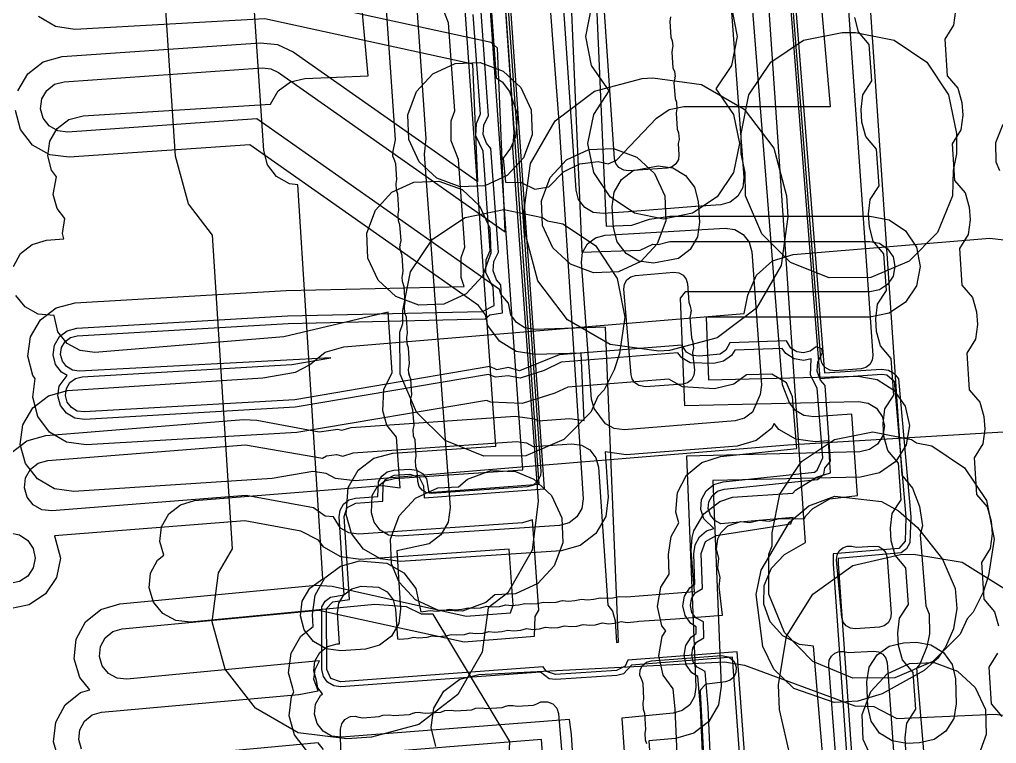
# Model space of a CAD drawing. Header units: metres. Extents: x -3943 to -3664, y 4962 to 6622.
# Drawn here: x -3878.78 to -3840.07, y 5763.66 to 5792.33 of the extents above; entities that cross this region are included whole.
import ezdxf

# ---------------------------------------------------------------- set-up
doc = ezdxf.new("R2010")
doc.units = ezdxf.units.M
doc.layers.add('AI_GREENING_EXCLUSIONS', color=1, linetype='Continuous')
doc.layers.add('AI_GREENING_LAWN', color=82, linetype='Continuous')

msp = doc.modelspace()

# ---------------------------------------------------------------- linework, layer by layer
at = {"layer": 'AI_GREENING_EXCLUSIONS'}
for points in [[(-3849.235, 5842.871), (-3846.144, 5807.704), (-3845.935, 5806.691), (-3846.021, 5806.337), (-3845.779, 5803.551), (-3845.634, 5803.218), (-3845.618, 5802.438), (-3845.699, 5801.985), (-3843.813, 5774.29), (-3843.4, 5773.772), (-3843.12, 5773.047), (-3843.002, 5772.276), (-3843.09, 5771.922), (-3842.871, 5769.113), (-3842.73, 5768.778), (-3842.726, 5767.998), (-3842.824, 5767.489), (-3843.098, 5766.797), (-3843.233, 5766.635), (-3840.218, 5730.874)], [(-3849.235, 5842.871), (-3846.144, 5807.704), (-3845.935, 5806.691), (-3846.021, 5806.337), (-3845.779, 5803.551), (-3845.634, 5803.218), (-3845.618, 5802.438), (-3845.699, 5801.985), (-3843.813, 5774.29), (-3843.4, 5773.772), (-3843.12, 5773.047), (-3843.002, 5772.276), (-3843.09, 5771.922), (-3842.871, 5769.113), (-3842.73, 5768.778), (-3842.726, 5767.998), (-3842.824, 5767.489), (-3843.098, 5766.797), (-3843.233, 5766.635), (-3840.218, 5730.874)], [(-3844.178, 5730.23), (-3847.321, 5767.518), (-3847.876, 5767.585), (-3848.538, 5767.924), (-3849.031, 5768.481), (-3849.286, 5769.179), (-3849.269, 5769.922), (-3848.981, 5770.608), (-3848.462, 5771.141), (-3847.64, 5771.614), (-3849.711, 5802.017), (-3849.852, 5802.856), (-3849.786, 5803.124), (-3849.888, 5804.614), (-3850.008, 5805.988), (-3850.152, 5806.313), (-3850.127, 5807.341), (-3853.202, 5842.323)], [(-3844.178, 5730.23), (-3847.321, 5767.518), (-3847.876, 5767.585), (-3848.538, 5767.924), (-3849.031, 5768.481), (-3849.286, 5769.179), (-3849.269, 5769.922), (-3848.981, 5770.608), (-3848.462, 5771.141), (-3847.64, 5771.614), (-3849.711, 5802.017), (-3849.852, 5802.856), (-3849.786, 5803.124), (-3849.888, 5804.614), (-3850.008, 5805.988), (-3850.152, 5806.313), (-3850.127, 5807.341), (-3853.202, 5842.323)], [(-3849.516, 5809.136), (-3847.066, 5778.121), (-3844.606, 5778.281), (-3844.414, 5778.256), (-3844.127, 5778.007), (-3843.664, 5772.618), (-3843.686, 5771.671), (-3843.938, 5771.384), (-3846.534, 5771.169), (-3846.541, 5770.78), (-3844.191, 5737.347)], [(-3849.316, 5809.152), (-3846.882, 5778.333), (-3844.619, 5778.48), (-3844.351, 5778.445), (-3844.116, 5778.311), (-3843.949, 5778.098), (-3843.464, 5772.634), (-3843.497, 5771.606), (-3843.633, 5771.37), (-3843.849, 5771.205), (-3846.337, 5770.982), (-3846.341, 5770.787), (-3843.992, 5737.361)], [(-3855.711, 5744.584), (-3856.901, 5764.02), (-3856.988, 5764.608), (-3866.023, 5763.903), (-3866.41, 5763.95), (-3866.75, 5764.142), (-3866.99, 5764.449), (-3867.095, 5764.825), (-3867.048, 5765.212), (-3866.856, 5765.552), (-3866.769, 5765.621), (-3866.953, 5765.856), (-3867.008, 5766.147), (-3867.014, 5766.155), (-3867.118, 5766.531), (-3867.07, 5766.919), (-3866.877, 5767.258), (-3866.569, 5767.498), (-3866.193, 5767.601), (-3866.126, 5767.601), (-3866.094, 5767.608), (-3866.172, 5768.828), (-3866.12, 5769.214), (-3865.925, 5769.552), (-3865.615, 5769.789), (-3865.237, 5769.889), (-3864.551, 5769.856), (-3864.214, 5769.661), (-3863.977, 5769.351), (-3863.877, 5768.974), (-3863.802, 5767.797), (-3863.72, 5767.787), (-3863.373, 5767.813), (-3863.172, 5767.868), (-3862.967, 5767.843), (-3862.631, 5767.868), (-3862.424, 5767.925), (-3862.213, 5767.899), (-3861.889, 5767.923), (-3861.676, 5767.981), (-3861.459, 5767.955), (-3861.147, 5767.978), (-3860.928, 5768.038), (-3860.705, 5768.01), (-3860.405, 5768.033), (-3860.181, 5768.094), (-3859.952, 5768.066), (-3859.663, 5768.088), (-3859.433, 5768.151), (-3859.198, 5768.122), (-3858.92, 5768.143), (-3858.685, 5768.207), (-3858.444, 5768.178), (-3858.178, 5768.197), (-3857.937, 5768.263), (-3857.69, 5768.234), (-3857.436, 5768.252), (-3857.189, 5768.32), (-3856.937, 5768.289), (-3856.694, 5768.307), (-3856.441, 5768.376), (-3856.183, 5768.345), (-3855.952, 5768.362), (-3855.693, 5768.433), (-3855.429, 5768.401), (-3855.209, 5768.417), (-3854.945, 5768.489), (-3854.707, 5768.454), (-3854.308, 5768.484), (-3854.237, 5768.504), (-3852.785, 5768.596), (-3850.918, 5768.735), (-3851.061, 5769.867), (-3851.014, 5770.231), (-3851.112, 5770.615), (-3851.065, 5770.979), (-3851.162, 5771.363), (-3851.108, 5771.761), (-3850.985, 5772.005), (-3850.715, 5772.276), (-3850.199, 5772.456), (-3849.835, 5772.409), (-3849.471, 5772.507), (-3849.077, 5772.462), (-3848.723, 5772.558), (-3847.678, 5772.569), (-3847.615, 5772.678), (-3847.343, 5772.963), (-3846.665, 5773.344), (-3845.573, 5773.483), (-3845.8, 5776.7), (-3847.311, 5776.601), (-3847.698, 5776.652), (-3848.035, 5776.848), (-3848.273, 5777.157), (-3848.55, 5777.861), (-3848.61, 5778.632), (-3848.617, 5778.661), (-3850.935, 5808.053)], [(-3851.342, 5803.064), (-3850.072, 5786.07), (-3850.119, 5785.683), (-3850.311, 5785.343), (-3850.618, 5785.103), (-3850.994, 5784.998), (-3851.981, 5784.924), (-3851.991, 5784.922), (-3854.65, 5784.723), (-3854.654, 5784.723), (-3855.654, 5784.648), (-3856.043, 5784.696), (-3856.384, 5784.889), (-3856.624, 5785.199), (-3856.726, 5785.578), (-3857.879, 5802.628)], [(-3858.501, 5802.583), (-3857.412, 5788.293), (-3856.445, 5773.353), (-3856.496, 5772.967), (-3856.691, 5772.629), (-3857, 5772.392), (-3857.376, 5772.291), (-3859.762, 5772.132), (-3863.767, 5771.864), (-3864.154, 5771.915), (-3864.492, 5772.109), (-3864.73, 5772.419), (-3864.831, 5772.795), (-3864.802, 5773.482), (-3864.607, 5773.82), (-3864.607, 5773.82), (-3864.298, 5774.058), (-3863.921, 5774.159), (-3858.831, 5774.499), (-3860.704, 5801.124)], [(-3849.799, 5757.112), (-3850.526, 5767.079), (-3854.525, 5766.764), (-3854.848, 5766.42), (-3855.107, 5766.351), (-3857.527, 5766.188), (-3857.796, 5766.222), (-3858.13, 5766.481), (-3866.049, 5765.907), (-3866.329, 5765.943), (-3866.572, 5766.087), (-3866.738, 5766.315), (-3866.801, 5766.59), (-3866.804, 5769.07), (-3866.666, 5769.296), (-3866.454, 5769.454), (-3865.917, 5769.541), (-3866.114, 5772.636), (-3866.114, 5772.636), (-3866.078, 5772.905), (-3865.943, 5773.14), (-3865.729, 5773.306), (-3865.468, 5773.378), (-3864.584, 5773.446), (-3864.557, 5774.02), (-3864.42, 5774.251), (-3864.205, 5774.413), (-3863.945, 5774.482), (-3863.322, 5774.524), (-3863.051, 5774.489), (-3862.815, 5774.353), (-3862.648, 5774.137), (-3862.557, 5773.6), (-3858.19, 5773.934), (-3860.148, 5801.771)], [(-3849.599, 5757.126), (-3850.341, 5767.293), (-3854.673, 5766.953), (-3854.782, 5766.716), (-3855.121, 5766.551), (-3857.541, 5766.387), (-3857.901, 5766.508), (-3858.029, 5766.689), (-3866.064, 5766.106), (-3866.438, 5766.235), (-3866.601, 5766.594), (-3866.617, 5768.999), (-3866.367, 5769.274), (-3865.705, 5769.356), (-3865.914, 5772.649), (-3865.792, 5773.008), (-3865.792, 5773.008), (-3865.453, 5773.179), (-3864.376, 5773.261), (-3864.369, 5773.952), (-3864.271, 5774.117), (-3863.932, 5774.283), (-3863.308, 5774.324), (-3862.946, 5774.202), (-3862.776, 5773.86), (-3862.743, 5773.386), (-3857.976, 5773.749), (-3859.963, 5801.984)], [(-3857.277, 5801.195), (-3856.491, 5783.123), (-3854.182, 5783.198), (-3853.69, 5783.432), (-3853.466, 5783.418), (-3853.004, 5783.546), (-3845.09, 5783.546), (-3844.707, 5783.47), (-3844.383, 5783.253), (-3844.166, 5782.929), (-3844.09, 5782.546), (-3844.166, 5782.164), (-3844.383, 5781.839), (-3844.707, 5781.622), (-3845.09, 5781.546), (-3852.406, 5781.546), (-3852.606, 5781.294), (-3852.432, 5777.042), (-3845.535, 5777.21), (-3845.15, 5777.143), (-3844.821, 5776.934), (-3844.596, 5776.615), (-3844.511, 5776.234), (-3844.577, 5775.85), (-3844.786, 5775.52), (-3845.105, 5775.296), (-3845.486, 5775.21), (-3852.345, 5775.043), (-3851.974, 5765.892), (-3852.03, 5765.519), (-3852.22, 5765.193), (-3852.517, 5764.961), (-3852.88, 5764.856), (-3854.911, 5764.666), (-3854.489, 5758.592)], [(-3860.071, 5800.75), (-3859.191, 5787.852), (-3859.25, 5787.245), (-3858.223, 5773.255), (-3858.468, 5771.32), (-3859.435, 5769.625), (-3860.208, 5769.026), (-3860.44, 5767.281), (-3861.412, 5765.597), (-3862.953, 5764.411), (-3864.83, 5763.903), (-3865.805, 5763.836), (-3867.74, 5764.083), (-3869.433, 5765.053), (-3870.626, 5766.597), (-3871.138, 5768.479), (-3870.89, 5770.414), (-3870.342, 5771.371), (-3871.131, 5783.788), (-3872.088, 5785.031), (-3872.595, 5786.915), (-3873.447, 5799.697)], [(-3863.563, 5800.511), (-3862.683, 5787.614), (-3862.742, 5787.005), (-3861.714, 5773.009), (-3861.788, 5772.428), (-3862.078, 5771.92), (-3862.54, 5771.562), (-3863.823, 5771.283), (-3863.677, 5768.986), (-3863.754, 5768.408), (-3864.045, 5767.903), (-3864.508, 5767.547), (-3865.071, 5767.395), (-3866.046, 5767.327), (-3866.627, 5767.402), (-3867.135, 5767.692), (-3867.493, 5768.156), (-3867.646, 5768.72), (-3867.572, 5769.301), (-3867.281, 5769.809), (-3866.759, 5770.183), (-3867.751, 5785.783), (-3868.086, 5785.826), (-3868.593, 5786.118), (-3868.95, 5786.582), (-3869.102, 5787.147), (-3869.955, 5799.93)], [(-3867.402, 5763.384), (-3867.883, 5763.998), (-3868.092, 5764.75), (-3867.998, 5765.524), (-3867.907, 5765.686), (-3867.943, 5765.849), (-3868.115, 5766.459), (-3868.019, 5767.234), (-3867.633, 5767.912), (-3867.14, 5768.296), (-3867.17, 5768.764), (-3867.067, 5769.538), (-3866.675, 5770.213), (-3866.055, 5770.686), (-3865.301, 5770.887), (-3864.228, 5770.803), (-3863.553, 5770.411), (-3863.079, 5769.791), (-3862.871, 5768.874), (-3862.5, 5768.922), (-3862.263, 5768.9), (-3862.003, 5768.92), (-3861.752, 5768.978), (-3861.515, 5768.957), (-3861.255, 5768.976), (-3861.004, 5769.035), (-3860.767, 5769.013), (-3860.508, 5769.033), (-3860.256, 5769.091), (-3860.019, 5769.07), (-3859.76, 5769.089), (-3859.508, 5769.148), (-3859.271, 5769.126), (-3859.012, 5769.146), (-3858.76, 5769.204), (-3858.523, 5769.183), (-3858.264, 5769.202), (-3858.012, 5769.261), (-3857.775, 5769.239), (-3857.517, 5769.259), (-3857.264, 5769.317), (-3857.027, 5769.296), (-3856.769, 5769.315), (-3856.516, 5769.374), (-3856.279, 5769.352), (-3856.021, 5769.372), (-3855.768, 5769.43), (-3855.531, 5769.409), (-3855.273, 5769.428), (-3855.021, 5769.486), (-3854.732, 5769.469), (-3852.029, 5769.673), (-3852.16, 5771.296), (-3852.128, 5771.814), (-3852.056, 5772.08), (-3851.667, 5772.757), (-3851.034, 5773.245), (-3850.524, 5773.419), (-3848.143, 5773.567), (-3848.03, 5773.69), (-3847.204, 5774.208), (-3846.639, 5774.382), (-3846.728, 5775.649), (-3847.246, 5775.603), (-3848.019, 5775.706), (-3848.695, 5776.096), (-3848.872, 5776.327), (-3848.979, 5776.137), (-3849.591, 5775.653), (-3850.342, 5775.44), (-3854.745, 5775.088), (-3855.567, 5775.206), (-3855.447, 5773.418), (-3855.549, 5772.645), (-3855.939, 5771.97), (-3856.557, 5771.495), (-3857.31, 5771.293), (-3863.077, 5770.908), (-3863.093, 5770.91), (-3863.7, 5770.866), (-3864.474, 5770.967), (-3865.15, 5771.357), (-3865.626, 5771.975), (-3865.829, 5772.729), (-3865.749, 5773.802), (-3865.36, 5774.478), (-3864.741, 5774.954), (-3863.988, 5775.157), (-3859.899, 5775.43), (-3861.632, 5800.06)], [(-3856.165, 5798.648), (-3855.535, 5784.155), (-3854.512, 5784.188), (-3853.822, 5784.424), (-3853.004, 5784.546), (-3845.09, 5784.546), (-3844.324, 5784.394), (-3843.676, 5783.961), (-3843.242, 5783.312), (-3843.09, 5782.546), (-3843.242, 5781.781), (-3843.676, 5781.132), (-3844.324, 5780.699), (-3845.09, 5780.546), (-3851.575, 5780.546), (-3851.473, 5778.065), (-3845.559, 5778.209), (-3844.79, 5778.076), (-3844.131, 5777.658), (-3843.682, 5777.02), (-3843.511, 5776.259), (-3843.644, 5775.49), (-3844.062, 5774.83), (-3844.7, 5774.381), (-3845.462, 5774.21), (-3851.309, 5774.068), (-3850.975, 5765.933), (-3851.087, 5765.187), (-3851.467, 5764.535), (-3852.062, 5764.071), (-3852.787, 5763.86), (-3853.846, 5763.761), (-3853.491, 5758.661)], [(-3876.32, 5763.439), (-3876.43, 5763.813), (-3876.389, 5764.201), (-3876.202, 5764.544), (-3875.898, 5764.789), (-3875.524, 5764.899), (-3867.706, 5765.601), (-3866.94, 5765.745), (-3867.113, 5766.205), (-3867.068, 5766.592), (-3866.895, 5766.927), (-3874.523, 5766.207), (-3874.912, 5766.247), (-3875.255, 5766.432), (-3875.501, 5766.735), (-3875.613, 5767.109), (-3875.573, 5767.497), (-3875.388, 5767.84), (-3875.085, 5768.087), (-3874.711, 5768.198), (-3866.924, 5768.933), (-3861.156, 5767.688), (-3858.374, 5767.912), (-3858.352, 5768.685), (-3858.204, 5768.942), (-3858.448, 5772.519), (-3858.848, 5772.399), (-3865.338, 5771.949), (-3865.725, 5771.998), (-3866.064, 5772.192), (-3866.338, 5772.63), (-3866.673, 5772.666), (-3867.132, 5772.997), (-3869.795, 5773.487), (-3877.503, 5772.872), (-3877.89, 5772.917), (-3878.231, 5773.107), (-3878.473, 5773.413), (-3878.579, 5773.789), (-3878.534, 5774.176), (-3878.343, 5774.517), (-3878.037, 5774.759), (-3877.662, 5774.865), (-3869.823, 5775.491), (-3866.77, 5774.964), (-3866.61, 5775.057), (-3866.223, 5775.11), (-3865.971, 5775.044), (-3865.562, 5775.171), (-3859.072, 5775.621), (-3858.685, 5775.572), (-3858.427, 5775.424), (-3856.899, 5775.527), (-3856.512, 5775.477), (-3856.174, 5775.283), (-3855.936, 5774.974), (-3855.834, 5774.597), (-3855.461, 5769.131), (-3855.281, 5768.898), (-3855.179, 5768.522), (-3855.119, 5767.659), (-3855.049, 5767.666), (-3855.562, 5780.152), (-3858.371, 5780.061), (-3858.753, 5780.124), (-3859.083, 5780.327), (-3859.311, 5780.64), (-3859.406, 5781.105), (-3859.708, 5781.46), (-3859.753, 5781.639), (-3869.37, 5788.398), (-3876.875, 5787.874), (-3877.262, 5787.923), (-3877.601, 5788.117), (-3877.84, 5788.425), (-3877.942, 5788.802), (-3877.893, 5789.189), (-3877.699, 5789.528), (-3877.391, 5789.767), (-3877.014, 5789.869), (-3869.155, 5790.418), (-3868.817, 5790.384), (-3868.51, 5790.238), (-3859.529, 5783.925), (-3859.845, 5791.197), (-3860.092, 5791.425), (-3868.977, 5793.368)], [(-3879.017, 5782.551), (-3878.734, 5783.063), (-3878.276, 5783.428), (-3877.714, 5783.59), (-3877.019, 5783.649), (-3877.071, 5783.852), (-3876.977, 5784.451), (-3877.283, 5784.843), (-3877.44, 5785.407), (-3877.306, 5786.099), (-3877.509, 5786.366), (-3877.658, 5786.932), (-3877.579, 5787.512), (-3877.284, 5788.018), (-3876.818, 5788.372), (-3876.252, 5788.521), (-3868.828, 5788.975), (-3868.523, 5789.507), (-3868.047, 5789.861), (-3867.47, 5790.003), (-3864.961, 5790.106), (-3865.216, 5792.875)], [(-3851.969, 5746.52), (-3852.794, 5765.019), (-3852.881, 5765.818), (-3853.271, 5766.37), (-3853.443, 5767.131), (-3853.311, 5767.9), (-3853.175, 5768.115), (-3853.322, 5768.324), (-3853.494, 5769.085), (-3853.362, 5769.854), (-3853.036, 5770.37), (-3853.062, 5771.14), (-3852.956, 5771.852), (-3852.648, 5772.402), (-3852.779, 5772.823), (-3852.708, 5773.6), (-3852.344, 5774.291), (-3851.744, 5774.79), (-3850.999, 5775.021), (-3847.983, 5775.339), (-3848.146, 5777.386), (-3848.381, 5777.949), (-3848.968, 5778.288), (-3849.968, 5778.254), (-3850.476, 5777.889), (-3851.236, 5777.711), (-3852.506, 5777.789), (-3853.052, 5778.094), (-3857.054, 5777.774), (-3857.569, 5777.531), (-3858.861, 5777.128), (-3860.099, 5777.183), (-3860.27, 5777.25), (-3867.794, 5775.978), (-3876.141, 5775.49), (-3876.914, 5775.598), (-3877.587, 5775.993), (-3878.058, 5776.615), (-3878.254, 5777.37), (-3878.152, 5778.109), (-3878.249, 5778.238), (-3878.446, 5778.993), (-3878.338, 5779.766), (-3877.943, 5780.439), (-3877.321, 5780.909), (-3876.566, 5781.106), (-3868.212, 5781.594), (-3861.154, 5781.757), (-3861.284, 5782.118), (-3861.284, 5782.91), (-3861.137, 5783.312), (-3861.39, 5786.791), (-3861.677, 5787.529), (-3861.677, 5788.32), (-3861.53, 5788.722), (-3861.783, 5792.201), (-3862.071, 5792.939)], [(-3860.108, 5792.975), (-3859.892, 5790.029), (-3859.657, 5789.872), (-3859.36, 5789.485), (-3859.048, 5788.566), (-3859.128, 5787.683), (-3859.317, 5787.233), (-3859.618, 5786.848), (-3859.518, 5785.887), (-3858.905, 5785.873), (-3858.354, 5785.612), (-3857.806, 5785.703), (-3857.23, 5786.303), (-3856.571, 5786.618), (-3855.846, 5786.704), (-3855.452, 5786.622), (-3855.117, 5786.765), (-3853.539, 5788.426), (-3853.043, 5788.771), (-3852.451, 5788.893), (-3846.64, 5788.893), (-3846.977, 5792.64)], [(-3850.569, 5792.809), (-3850.34, 5791.661), (-3850.569, 5790.513), (-3851.188, 5789.586), (-3850.485, 5788.577), (-3850.256, 5787.429), (-3850.485, 5786.281), (-3851.135, 5785.308), (-3852.108, 5784.658), (-3853.256, 5784.429), (-3854.404, 5784.658), (-3855.378, 5785.308), (-3856.028, 5786.281), (-3856.256, 5787.429), (-3856.028, 5788.577), (-3855.408, 5789.504), (-3856.112, 5790.513), (-3856.34, 5791.661), (-3856.112, 5792.809)], [(-3878.841, 5789.506), (-3878.454, 5790.184), (-3877.837, 5790.662), (-3877.084, 5790.867), (-3869.225, 5791.415), (-3868.549, 5791.347), (-3867.935, 5791.056), (-3860.616, 5785.912), (-3860.818, 5790.56), (-3869.057, 5792.362), (-3876.583, 5791.945), (-3877.355, 5792.055), (-3878.027, 5792.452)], [(-3850.912, 5745.336), (-3851.795, 5765.067), (-3851.903, 5766.313), (-3852.132, 5766.458), (-3852.357, 5766.776), (-3852.443, 5767.157), (-3852.377, 5767.541), (-3852.169, 5767.871), (-3851.966, 5768.015), (-3851.973, 5768.279), (-3852.183, 5768.412), (-3852.408, 5768.73), (-3852.494, 5769.111), (-3852.428, 5769.495), (-3852.22, 5769.825), (-3852.023, 5769.965), (-3852.062, 5771.173), (-3852.009, 5771.529), (-3851.834, 5771.843), (-3851.558, 5772.075), (-3851.269, 5772.176), (-3851.668, 5772.555), (-3851.784, 5772.928), (-3851.749, 5773.316), (-3851.567, 5773.662), (-3851.267, 5773.911), (-3850.894, 5774.027), (-3847.276, 5774.408), (-3847.178, 5774.488), (-3846.951, 5774.974), (-3847.166, 5777.732), (-3847.441, 5778.244), (-3847.415, 5778.898), (-3847.7, 5778.831), (-3848.085, 5778.894), (-3848.416, 5779.1), (-3848.561, 5779.302), (-3850.441, 5779.239), (-3850.573, 5779.027), (-3850.89, 5778.8), (-3851.27, 5778.711), (-3852.198, 5778.74), (-3852.539, 5778.93), (-3852.693, 5779.126), (-3857.315, 5778.756), (-3857.995, 5778.436), (-3858.94, 5778.125), (-3859.418, 5778.221), (-3859.92, 5778.166), (-3860.198, 5778.277), (-3867.853, 5776.976), (-3876.199, 5776.489), (-3876.586, 5776.542), (-3876.922, 5776.74), (-3877.158, 5777.051), (-3877.256, 5777.429), (-3877.202, 5777.815), (-3876.896, 5778.234), (-3877.114, 5778.362), (-3877.349, 5778.674), (-3877.447, 5779.051), (-3877.394, 5779.438), (-3877.196, 5779.774), (-3876.885, 5780.009), (-3876.507, 5780.108), (-3868.154, 5780.596), (-3860.432, 5780.774), (-3859.967, 5781.013), (-3860.014, 5781.713), (-3860.304, 5782.316), (-3860.284, 5782.809), (-3860.124, 5783.184), (-3860.407, 5787.123), (-3860.697, 5787.726), (-3860.677, 5788.22), (-3860.517, 5788.594), (-3860.801, 5792.533)], [(-3850.589, 5744.844), (-3851.495, 5765.081), (-3851.613, 5766.515), (-3851.926, 5766.675), (-3852.083, 5766.898), (-3852.144, 5767.165), (-3852.097, 5767.434), (-3851.952, 5767.665), (-3851.661, 5767.838), (-3851.678, 5768.472), (-3851.977, 5768.629), (-3852.134, 5768.852), (-3852.195, 5769.119), (-3852.148, 5769.388), (-3852.003, 5769.619), (-3851.717, 5769.791), (-3851.763, 5771.183), (-3851.603, 5771.652), (-3851.172, 5771.897), (-3848.212, 5772.364), (-3848.127, 5772.609), (-3850.988, 5772.361), (-3851.23, 5772.488), (-3851.405, 5772.698), (-3851.486, 5772.959), (-3851.461, 5773.231), (-3851.334, 5773.473), (-3851.124, 5773.648), (-3850.863, 5773.729), (-3847.156, 5774.119), (-3846.909, 5774.32), (-3846.866, 5774.56), (-3846.64, 5774.845), (-3846.857, 5777.84), (-3847.041, 5778.05), (-3847.167, 5778.4), (-3847.147, 5778.775), (-3846.961, 5779.134), (-3846.993, 5779.293), (-3847.208, 5779.375), (-3847.444, 5779.193), (-3847.71, 5779.131), (-3847.979, 5779.175), (-3848.211, 5779.319), (-3848.386, 5779.608), (-3850.637, 5779.533), (-3850.792, 5779.232), (-3851.014, 5779.073), (-3851.834, 5778.994), (-3852.106, 5779.026), (-3852.344, 5779.159), (-3852.532, 5779.44), (-3857.393, 5779.051), (-3858.964, 5778.424), (-3859.402, 5778.548), (-3859.866, 5778.461), (-3860.148, 5778.59), (-3867.87, 5777.276), (-3876.217, 5776.788), (-3876.487, 5776.826), (-3876.723, 5776.964), (-3876.888, 5777.182), (-3876.957, 5777.446), (-3876.919, 5777.717), (-3876.781, 5777.952), (-3876.563, 5778.117), (-3876.299, 5778.186), (-3867.991, 5778.671), (-3866.443, 5778.935), (-3876.408, 5778.411), (-3876.679, 5778.448), (-3876.914, 5778.587), (-3877.079, 5778.804), (-3877.148, 5779.069), (-3877.11, 5779.339), (-3876.972, 5779.575), (-3876.754, 5779.74), (-3876.49, 5779.808), (-3868.136, 5780.297), (-3860.322, 5780.476), (-3860.141, 5780.64), (-3859.645, 5780.719), (-3859.704, 5781.82), (-3859.884, 5782.025), (-3860.01, 5782.376), (-3859.99, 5782.75), (-3859.799, 5783.114), (-3860.098, 5787.23), (-3860.278, 5787.436), (-3860.403, 5787.786), (-3860.383, 5788.16), (-3860.192, 5788.524), (-3860.491, 5792.64)], [(-3843.653, 5763.389), (-3843.688, 5763.888), (-3843.614, 5764.469), (-3843.266, 5765.021), (-3843.368, 5766.472), (-3843.79, 5766.971), (-3843.944, 5767.535), (-3843.979, 5768.034), (-3843.905, 5768.615), (-3843.557, 5769.168), (-3843.658, 5770.618), (-3844.08, 5771.117), (-3844.234, 5771.682), (-3844.269, 5772.18), (-3844.195, 5772.761), (-3843.847, 5773.314), (-3843.949, 5774.764), (-3844.371, 5775.263), (-3844.525, 5775.828), (-3844.559, 5776.327), (-3844.486, 5776.907), (-3844.138, 5777.46), (-3844.239, 5778.911), (-3844.661, 5779.409), (-3844.815, 5779.974), (-3844.85, 5780.473), (-3844.776, 5781.053), (-3844.428, 5781.606), (-3844.53, 5783.057), (-3844.951, 5783.556), (-3845.105, 5784.12), (-3845.14, 5784.619), (-3845.067, 5785.2), (-3844.719, 5785.753), (-3844.82, 5787.203), (-3845.242, 5787.702), (-3845.396, 5788.267), (-3845.431, 5788.765), (-3845.357, 5789.346), (-3845.009, 5789.899), (-3845.111, 5791.349), (-3845.532, 5791.848), (-3845.686, 5792.413)], [(-3841.696, 5792.692), (-3841.77, 5792.112), (-3842.118, 5791.559), (-3842.016, 5790.108), (-3841.595, 5789.609), (-3841.441, 5789.045), (-3841.406, 5788.546), (-3841.479, 5787.965), (-3841.827, 5787.413), (-3841.726, 5785.962), (-3841.304, 5785.463), (-3841.15, 5784.899), (-3841.115, 5784.4), (-3841.189, 5783.819), (-3841.537, 5783.266), (-3841.435, 5781.816), (-3841.014, 5781.317), (-3840.86, 5780.752), (-3840.825, 5780.254), (-3840.899, 5779.673), (-3841.247, 5779.12), (-3841.145, 5777.67), (-3840.723, 5777.171), (-3840.569, 5776.606), (-3840.534, 5776.107), (-3840.608, 5775.527), (-3840.956, 5774.974), (-3840.855, 5773.523), (-3840.433, 5773.025), (-3840.279, 5772.46), (-3840.244, 5771.961), (-3840.318, 5771.381), (-3840.666, 5770.828), (-3840.564, 5769.377), (-3840.142, 5768.878), (-3839.988, 5768.314)], [(-3879.104, 5775.165), (-3878.492, 5775.649), (-3877.741, 5775.862), (-3869.902, 5776.488), (-3869.381, 5776.461), (-3866.908, 5776.006), (-3866.163, 5776.108), (-3866.005, 5776.067), (-3865.631, 5776.169), (-3859.141, 5776.619), (-3858.367, 5776.52), (-3858.227, 5776.44), (-3856.966, 5776.525), (-3856.411, 5776.453), (-3856.52, 5779.12), (-3858.338, 5779.061), (-3859.103, 5779.187), (-3859.763, 5779.593), (-3860.218, 5780.22), (-3860.32, 5780.639), (-3860.594, 5781.008), (-3869.655, 5787.376), (-3876.805, 5786.876), (-3877.579, 5786.975), (-3878.257, 5787.362), (-3878.735, 5787.979), (-3878.94, 5788.732)], [(-3839.931, 5786.347), (-3840.076, 5786.678), (-3840.091, 5787.459), (-3839.807, 5788.185)], [(-3837.176, 5776.142), (-3848.331, 5775.48), (-3865.483, 5774.059), (-3866.258, 5774.148), (-3866.626, 5774.351), (-3867.151, 5774.428), (-3868.764, 5774.159), (-3876.619, 5773.643), (-3877.393, 5773.744), (-3878.069, 5774.135), (-3878.544, 5774.754), (-3878.746, 5775.507), (-3878.644, 5776.281), (-3878.254, 5776.957), (-3877.635, 5777.432), (-3876.881, 5777.634), (-3869.133, 5778.143), (-3867.838, 5778.369), (-3867.288, 5778.662), (-3866.673, 5779.156), (-3865.923, 5779.371), (-3850.061, 5780.684), (-3849.919, 5781.416), (-3849.579, 5782.203), (-3848.94, 5782.775), (-3848.121, 5783.027), (-3840.332, 5783.672), (-3839.557, 5783.583)], [(-3859.375, 5763.147), (-3859.352, 5763.742), (-3862.385, 5768.779), (-3862.844, 5768.781), (-3863.444, 5769.069), (-3864.702, 5769.169), (-3872.007, 5768.469), (-3872.589, 5768.528), (-3873.104, 5768.805), (-3873.475, 5769.258), (-3873.643, 5769.819), (-3873.584, 5770.401), (-3873.307, 5770.916), (-3873.06, 5771.118), (-3873.214, 5771.662), (-3873.146, 5772.243), (-3872.861, 5772.754), (-3872.402, 5773.117), (-3871.839, 5773.276), (-3864.393, 5773.872), (-3863.698, 5773.779), (-3863.837, 5775.792), (-3864.224, 5776.272), (-3864.377, 5776.837), (-3864.346, 5777.683), (-3864.012, 5778.347), (-3864.176, 5780.738), (-3868.305, 5779.763), (-3875.799, 5779.151), (-3876.381, 5779.218), (-3876.892, 5779.502), (-3877.256, 5779.961), (-3877.407, 5780.606), (-3878.043, 5780.666), (-3878.555, 5780.949), (-3878.92, 5781.407)], [(-3877.206, 5762.975), (-3877.426, 5763.724), (-3877.343, 5764.5), (-3876.969, 5765.185), (-3876.362, 5765.675), (-3875.991, 5765.784), (-3876.385, 5766.267), (-3876.608, 5767.015), (-3876.529, 5767.791), (-3876.158, 5768.478), (-3875.553, 5768.971), (-3874.805, 5769.194), (-3867.018, 5769.929), (-3866.392, 5769.889), (-3861.085, 5768.697), (-3859.321, 5768.839), (-3859.22, 5769.142), (-3859.372, 5771.36), (-3865.269, 5770.951), (-3866.043, 5771.05), (-3866.72, 5771.438), (-3866.929, 5771.707), (-3867.632, 5772.072), (-3869.846, 5772.48), (-3877.385, 5771.878), (-3877.156, 5770.997), (-3877.308, 5770.231), (-3877.742, 5769.582), (-3878.39, 5769.149), (-3879.156, 5768.997)], [(-3848.225, 5763.099), (-3848.667, 5764.999), (-3848.699, 5765.987), (-3848.381, 5767.912), (-3847.35, 5769.568), (-3847.35, 5769.568), (-3845.764, 5770.704), (-3843.869, 5771.146), (-3843.356, 5771.163), (-3841.431, 5770.845), (-3839.775, 5769.814), (-3838.641, 5768.233), (-3838.197, 5766.333), (-3838.165, 5765.34), (-3838.481, 5763.42)], [(-3840.027, 5767.234), (-3840.375, 5766.681), (-3840.274, 5765.231), (-3839.852, 5764.732)], [(-3862.282, 5763.534), (-3862.473, 5764.291), (-3862.36, 5765.063), (-3861.96, 5765.733), (-3861.334, 5766.199), (-3860.578, 5766.39), (-3850.849, 5766.886), (-3850.055, 5766.765), (-3845.683, 5765.153), (-3844.931, 5765.126), (-3844.013, 5764.653), (-3840.119, 5764.824), (-3839.824, 5764.775)], [(-3857.731, 5758.649), (-3858.09, 5763.822), (-3866.008, 5763.184)], [(-3866.737, 5763.419), (-3866.942, 5763.679), (-3875.345, 5762.907)]]:
    msp.add_lwpolyline(points, dxfattribs=at)
for points in [[(-3849.008, 5790.648), (-3847.71, 5791.515), (-3846.179, 5791.82), (-3845.657, 5791.815), (-3844.126, 5791.51), (-3842.829, 5790.643), (-3841.962, 5789.345), (-3841.657, 5787.815), (-3841.657, 5787.009), (-3841.788, 5786.349), (-3841.804, 5785.347), (-3842.408, 5783.903), (-3843.532, 5782.759), (-3845.04, 5782.111), (-3846.701, 5782.096), (-3848.223, 5782.716), (-3849.367, 5783.839), (-3850.014, 5785.347), (-3850.03, 5786.268), (-3850.179, 5787.018), (-3850.179, 5787.82), (-3849.875, 5789.35), (-3849.008, 5790.648)], [(-3860.531, 5790.627), (-3859.614, 5790.286), (-3858.915, 5789.638), (-3858.505, 5788.757), (-3858.466, 5787.771), (-3858.808, 5786.854), (-3859.455, 5786.155), (-3860.336, 5785.746), (-3861.322, 5785.706), (-3862.239, 5786.048), (-3862.938, 5786.695), (-3863.348, 5787.576), (-3863.387, 5788.563), (-3863.046, 5789.479), (-3862.398, 5790.179), (-3861.517, 5790.588), (-3860.531, 5790.627)], [(-3858.242, 5781.99), (-3858.74, 5783.876), (-3858.791, 5784.7), (-3858.53, 5786.633), (-3857.549, 5788.319), (-3855.997, 5789.501), (-3854.111, 5790), (-3853.688, 5790.026), (-3851.754, 5789.765), (-3850.068, 5788.783), (-3848.886, 5787.232), (-3848.388, 5785.345), (-3848.336, 5784.522), (-3848.598, 5782.589), (-3849.579, 5780.902), (-3851.131, 5779.72), (-3853.017, 5779.222), (-3853.44, 5779.195), (-3855.373, 5779.457), (-3857.059, 5780.438), (-3858.242, 5781.99)], [(-3855.238, 5787.222), (-3854.321, 5786.88), (-3853.622, 5786.233), (-3853.212, 5785.352), (-3853.173, 5784.366), (-3853.515, 5783.449), (-3854.162, 5782.75), (-3855.043, 5782.34), (-3856.029, 5782.301), (-3856.946, 5782.642), (-3857.645, 5783.29), (-3858.055, 5784.171), (-3858.094, 5785.157), (-3857.753, 5786.074), (-3857.105, 5786.773), (-3856.224, 5787.183), (-3855.238, 5787.222)], [(-3855.298, 5784.916), (-3855.22, 5785.496), (-3854.925, 5786.002), (-3854.46, 5786.357), (-3853.471, 5786.533), (-3852.891, 5786.454), (-3852.385, 5786.16), (-3852.03, 5785.694), (-3851.881, 5785.129), (-3851.83, 5784.305), (-3851.908, 5783.725), (-3852.202, 5783.219), (-3852.668, 5782.864), (-3853.657, 5782.689), (-3854.237, 5782.767), (-3854.743, 5783.061), (-3855.097, 5783.527), (-3855.247, 5784.093), (-3855.298, 5784.916)], [(-3862.162, 5785.937), (-3861.245, 5785.596), (-3860.546, 5784.948), (-3860.136, 5784.067), (-3860.097, 5783.081), (-3860.439, 5782.164), (-3861.086, 5781.465), (-3861.967, 5781.056), (-3862.953, 5781.016), (-3863.87, 5781.358), (-3864.569, 5782.005), (-3864.979, 5782.886), (-3865.018, 5783.872), (-3864.676, 5784.789), (-3864.029, 5785.489), (-3863.148, 5785.898), (-3862.162, 5785.937)], [(-3862.417, 5783.631), (-3861.12, 5784.498), (-3859.589, 5784.803), (-3858.058, 5784.498), (-3857.859, 5784.365), (-3857.256, 5784.245), (-3855.958, 5783.378), (-3855.091, 5782.081), (-3854.787, 5780.55), (-3855.008, 5779.109), (-3855.22, 5778.454), (-3855.612, 5777.664), (-3855.861, 5777.397), (-3856.134, 5776.784), (-3857.214, 5775.704), (-3858.722, 5775.057), (-3860.383, 5775.041), (-3861.906, 5775.661), (-3863.05, 5776.784), (-3863.697, 5778.292), (-3863.713, 5779.953), (-3863.589, 5780.29), (-3863.589, 5780.803), (-3863.284, 5782.334), (-3862.417, 5783.631)], [(-3855.574, 5783.788), (-3850.815, 5784.064), (-3850.441, 5784.014), (-3850.102, 5783.821), (-3849.863, 5783.513), (-3849.76, 5783.137), (-3849.383, 5777.869), (-3849.431, 5777.482), (-3849.74, 5776.785), (-3850.046, 5776.543), (-3850.422, 5776.437), (-3854.824, 5776.085), (-3855.212, 5776.131), (-3855.553, 5776.321), (-3856.011, 5776.925), (-3856.115, 5777.301), (-3856.514, 5782.717), (-3856.465, 5783.108), (-3856.268, 5783.449), (-3855.955, 5783.689), (-3855.574, 5783.788)], [(-3846.492, 5775.698), (-3844.961, 5776.003), (-3843.431, 5775.698), (-3843.231, 5775.565), (-3842.629, 5775.445), (-3841.331, 5774.578), (-3840.464, 5773.28), (-3840.159, 5771.75), (-3840.381, 5770.309), (-3840.593, 5769.654), (-3840.985, 5768.864), (-3841.234, 5768.596), (-3841.506, 5767.984), (-3842.587, 5766.904), (-3844.095, 5766.256), (-3845.756, 5766.241), (-3847.342, 5766.904), (-3848.465, 5768.048), (-3849.085, 5769.57), (-3849.085, 5771.153), (-3848.961, 5771.49), (-3848.961, 5772.003), (-3848.657, 5773.533), (-3847.79, 5774.831), (-3846.492, 5775.698)], [(-3860.109, 5774.466), (-3859.123, 5774.427), (-3858.401, 5774.125), (-3857.702, 5773.478), (-3857.292, 5772.596), (-3857.253, 5771.61), (-3857.595, 5770.693), (-3858.242, 5769.994), (-3859.123, 5769.585), (-3859.944, 5769.546), (-3860.302, 5769.24), (-3861.219, 5768.898), (-3862.205, 5768.937), (-3863.086, 5769.347), (-3863.734, 5770.046), (-3864.036, 5770.768), (-3864.075, 5771.754), (-3863.734, 5772.671), (-3863.086, 5773.37), (-3862.205, 5773.78), (-3861.384, 5773.819), (-3861.026, 5774.125), (-3860.109, 5774.466)], [(-3844.6, 5765.628), (-3845.563, 5765.334), (-3846.5, 5765.283), (-3848.092, 5765.837), (-3848.887, 5766.607), (-3849.321, 5767.502), (-3849.584, 5769.553), (-3849.392, 5770.529), (-3848.267, 5772.43), (-3847.506, 5773.071), (-3846.466, 5773.45), (-3844.628, 5773.246), (-3843.952, 5772.878), (-3843.192, 5772.218), (-3842.21, 5770.96), (-3841.702, 5769.797), (-3841.632, 5769.008), (-3841.765, 5768.197), (-3842.086, 5767.471), (-3842.408, 5767.026), (-3842.929, 5766.543), (-3844.6, 5765.628)], [(-3895.888, 5768.045), (-3896.276, 5768.004), (-3896.65, 5768.114), (-3896.953, 5768.359), (-3897.14, 5768.702), (-3897.181, 5769.09), (-3897.071, 5769.464), (-3896.826, 5769.768), (-3894.432, 5771.765), (-3894.132, 5771.937), (-3893.791, 5771.997), (-3879.156, 5771.997), (-3878.773, 5771.921), (-3878.449, 5771.704), (-3878.232, 5771.379), (-3878.156, 5770.997), (-3878.232, 5770.614), (-3878.449, 5770.29), (-3878.773, 5770.073), (-3879.156, 5769.997), (-3893.429, 5769.997), (-3895.545, 5768.232), (-3895.888, 5768.045)], [(-3844.321, 5767.516), (-3843.752, 5767.648), (-3843.243, 5767.665), (-3842.665, 5767.57), (-3842.168, 5767.26), (-3841.827, 5766.785), (-3841.695, 5766.216), (-3841.663, 5765.227), (-3841.758, 5764.649), (-3842.068, 5764.152), (-3842.543, 5763.811), (-3843.112, 5763.679), (-3843.621, 5763.662), (-3844.199, 5763.757), (-3844.696, 5764.067), (-3845.037, 5764.542), (-3845.169, 5765.111), (-3845.201, 5766.1), (-3845.106, 5766.678), (-3844.796, 5767.175), (-3844.321, 5767.516)], [(-3842.534, 5766.869), (-3841.617, 5766.528), (-3840.918, 5765.881), (-3840.509, 5764.999), (-3840.47, 5764.013), (-3840.811, 5763.096), (-3841.458, 5762.397), (-3842.34, 5761.988), (-3843.326, 5761.949), (-3844.243, 5762.29), (-3844.942, 5762.937), (-3845.351, 5763.819), (-3845.39, 5764.805), (-3845.049, 5765.722), (-3844.402, 5766.421), (-3843.52, 5766.83), (-3842.534, 5766.869)]]:
    msp.add_lwpolyline(points, close=True, dxfattribs=at)
at = {"layer": 'AI_GREENING_LAWN'}
for points in [[(-3846.726, 5803.938), (-3844.963, 5779.032), (-3844.987, 5778.838), (-3845.084, 5778.669), (-3845.238, 5778.549), (-3845.426, 5778.498), (-3846.471, 5778.424), (-3846.654, 5778.445), (-3846.673, 5778.451), (-3846.851, 5778.55), (-3846.975, 5778.711), (-3846.983, 5778.729), (-3846.983, 5778.729), (-3847.031, 5778.907), (-3849.257, 5807.129)], [(-3860.018, 5801.347), (-3858.125, 5774.437), (-3858.141, 5774.27), (-3858.212, 5774.118), (-3858.269, 5774.035), (-3858.434, 5773.883), (-3858.434, 5773.883), (-3858.648, 5773.819), (-3862.458, 5773.566), (-3862.65, 5773.591), (-3862.819, 5773.688), (-3862.938, 5773.841), (-3862.989, 5774.029), (-3863.021, 5774.463), (-3863.075, 5774.614), (-3863.094, 5774.881), (-3863.062, 5775.039), (-3863.107, 5775.68), (-3863.161, 5775.832), (-3863.179, 5776.099), (-3863.147, 5776.256), (-3863.19, 5776.875), (-3863.246, 5777.048), (-3863.24, 5777.05), (-3863.268, 5777.122), (-3863.266, 5777.312), (-3863.233, 5777.474), (-3863.275, 5778.092), (-3863.332, 5778.266), (-3863.33, 5778.267), (-3863.351, 5778.318), (-3863.363, 5778.481), (-3863.349, 5778.535), (-3863.351, 5778.535), (-3863.319, 5778.715), (-3863.364, 5779.333), (-3863.418, 5779.484), (-3863.437, 5779.751), (-3863.405, 5779.909), (-3863.45, 5780.55), (-3863.504, 5780.702), (-3863.523, 5780.969), (-3863.491, 5781.126), (-3863.533, 5781.745), (-3863.59, 5781.918), (-3863.587, 5781.919), (-3863.609, 5781.97), (-3863.62, 5782.133), (-3863.606, 5782.187), (-3863.608, 5782.187), (-3863.576, 5782.367), (-3863.62, 5782.985), (-3863.675, 5783.141), (-3863.703, 5783.329), (-3863.686, 5783.404), (-3863.692, 5783.405), (-3863.66, 5783.585), (-3863.704, 5784.203), (-3863.757, 5784.354), (-3863.776, 5784.621), (-3863.743, 5784.779), (-3863.787, 5785.42), (-3863.841, 5785.572), (-3863.859, 5785.839), (-3863.827, 5785.996), (-3863.868, 5786.615), (-3863.905, 5786.729), (-3863.912, 5786.74), (-3863.982, 5786.924), (-3863.976, 5787.12), (-3863.889, 5787.496), (-3863.883, 5787.57), (-3864.759, 5800.41)], [(-3852.982, 5792.436), (-3853.014, 5792.256), (-3852.97, 5791.64), (-3852.915, 5791.485), (-3852.887, 5791.297), (-3852.904, 5791.222), (-3852.898, 5791.221), (-3852.93, 5791.041), (-3852.886, 5790.425), (-3852.831, 5790.269), (-3852.802, 5790.082), (-3852.82, 5790.007), (-3852.814, 5790.006), (-3852.846, 5789.826), (-3852.802, 5789.21), (-3852.748, 5789.059), (-3852.729, 5788.792), (-3852.762, 5788.634), (-3852.717, 5787.995), (-3852.664, 5787.844), (-3852.645, 5787.576), (-3852.677, 5787.419), (-3852.647, 5786.977), (-3852.672, 5786.784), (-3852.769, 5786.615), (-3852.923, 5786.496), (-3853.111, 5786.445), (-3854.642, 5786.336), (-3854.835, 5786.361), (-3855.005, 5786.457), (-3855.026, 5786.476), (-3855.146, 5786.631), (-3855.198, 5786.82), (-3856.204, 5801.573)], [(-3845.606, 5752.196), (-3846.714, 5766.771), (-3846.694, 5766.954), (-3846.608, 5767.118), (-3846.469, 5767.239), (-3846.296, 5767.302), (-3846.111, 5767.298), (-3845.94, 5767.261), (-3844.927, 5767.317), (-3844.736, 5767.29), (-3844.569, 5767.192), (-3844.452, 5767.039), (-3844.401, 5766.853), (-3843.372, 5752.478)], [(-3853.921, 5763.641), (-3853.974, 5763.792), (-3853.991, 5764.06), (-3853.958, 5764.217), (-3853.999, 5764.85), (-3854.051, 5765.002), (-3854.068, 5765.269), (-3854.035, 5765.426), (-3854.073, 5766.036), (-3854.11, 5766.151), (-3854.124, 5766.174), (-3854.194, 5766.365), (-3854.182, 5766.569), (-3854.09, 5766.75), (-3853.933, 5766.88), (-3853.737, 5766.937), (-3850.967, 5767.146), (-3850.697, 5767.09), (-3850.643, 5767.061), (-3850.466, 5766.906), (-3850.38, 5766.686), (-3850.377, 5766.662), (-3850.389, 5766.466), (-3850.476, 5766.29), (-3850.624, 5766.161), (-3850.624, 5766.161), (-3850.81, 5766.099), (-3851.544, 5766.008), (-3851.585, 5765.995), (-3851.618, 5765.969), (-3851.778, 5765.791), (-3851.802, 5765.751), (-3851.808, 5765.706), (-3851.359, 5757.201)], [(-3865.983, 5758.051), (-3866.055, 5764.228), (-3866.012, 5764.436), (-3865.887, 5764.608), (-3865.701, 5764.712), (-3865.666, 5764.723), (-3865.477, 5764.743), (-3865.331, 5764.701), (-3865.176, 5764.671), (-3864.528, 5764.72), (-3864.377, 5764.774), (-3864.11, 5764.794), (-3863.953, 5764.763), (-3863.328, 5764.809), (-3863.155, 5764.866), (-3863.154, 5764.864), (-3863.103, 5764.886), (-3862.94, 5764.898), (-3862.886, 5764.884), (-3862.886, 5764.887), (-3862.706, 5764.856), (-3862.081, 5764.904), (-3861.931, 5764.959), (-3861.663, 5764.979), (-3861.663, 5764.979), (-3861.506, 5764.948), (-3860.858, 5764.997), (-3860.707, 5765.051), (-3860.44, 5765.071), (-3860.283, 5765.04), (-3859.658, 5765.086), (-3859.485, 5765.144), (-3859.483, 5765.137), (-3859.411, 5765.166), (-3859.222, 5765.165), (-3859.059, 5765.133), (-3858.411, 5765.181), (-3858.279, 5765.229), (-3858.125, 5765.301), (-3857.941, 5765.312), (-3857.855, 5765.302), (-3857.643, 5765.224), (-3857.486, 5765.062), (-3857.418, 5764.846), (-3857.026, 5760.069)]]:
    msp.add_lwpolyline(points, dxfattribs=at)
for points in [[(-3852.152, 5779.724), (-3852.098, 5779.572), (-3852.077, 5779.312), (-3852.108, 5779.145), (-3852.035, 5778.439), (-3852.055, 5778.242), (-3852.15, 5778.067), (-3852.305, 5777.943), (-3852.496, 5777.889), (-3853.971, 5777.781), (-3854.241, 5777.837), (-3854.282, 5777.859), (-3854.414, 5777.96), (-3854.505, 5778.098), (-3854.547, 5778.259), (-3854.83, 5781.655), (-3854.808, 5781.848), (-3854.714, 5782.019), (-3854.562, 5782.14), (-3854.375, 5782.195), (-3852.85, 5782.328), (-3852.655, 5782.306), (-3852.483, 5782.21), (-3852.361, 5782.056), (-3852.308, 5781.866), (-3852.254, 5781.136), (-3852.199, 5780.981), (-3852.17, 5780.793), (-3852.187, 5780.718), (-3852.181, 5780.717), (-3852.212, 5780.537), (-3852.152, 5779.724)], [(-3844.36, 5768.437), (-3844.514, 5768.318), (-3844.702, 5768.266), (-3845.662, 5768.198), (-3845.853, 5768.222), (-3846.021, 5768.316), (-3846.141, 5768.467), (-3846.195, 5768.652), (-3846.401, 5770.935), (-3846.383, 5771.12), (-3846.299, 5771.285), (-3846.161, 5771.408), (-3845.987, 5771.473), (-3845.802, 5771.47), (-3845.623, 5771.433), (-3844.928, 5771.48), (-3844.735, 5771.456), (-3844.566, 5771.359), (-3844.447, 5771.205), (-3844.395, 5771.017), (-3844.239, 5768.8), (-3844.263, 5768.607), (-3844.36, 5768.437)]]:
    msp.add_lwpolyline(points, close=True, dxfattribs=at)

doc.saveas('drawing.dxf')
